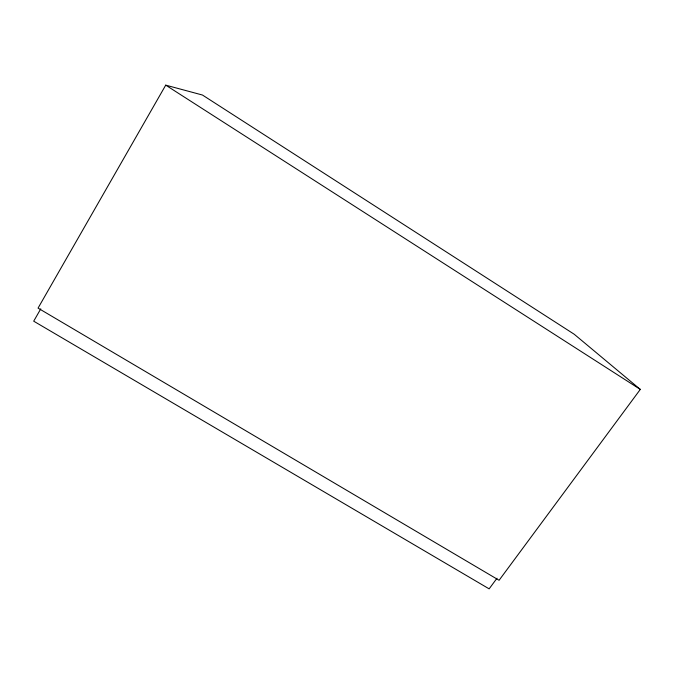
<?xml version="1.0" encoding="UTF-8"?>
<svg xmlns="http://www.w3.org/2000/svg" width="674" height="674" viewBox="0 0 674 674"><rect width="100%" height="100%" fill="white"/><g stroke="black" fill="none" stroke-linecap="round" stroke-linejoin="round"><path stroke-width="1.01" d="M165.728 85.143L38.056 308.111L499.089 580.28L640.3 389.412L574.197 334.237L202.47 95.034L165.728 85.143L640.3 389.412M40.777 308.835L33.7 321.178L489.139 588.857L496.991 578.233"/></g></svg>
